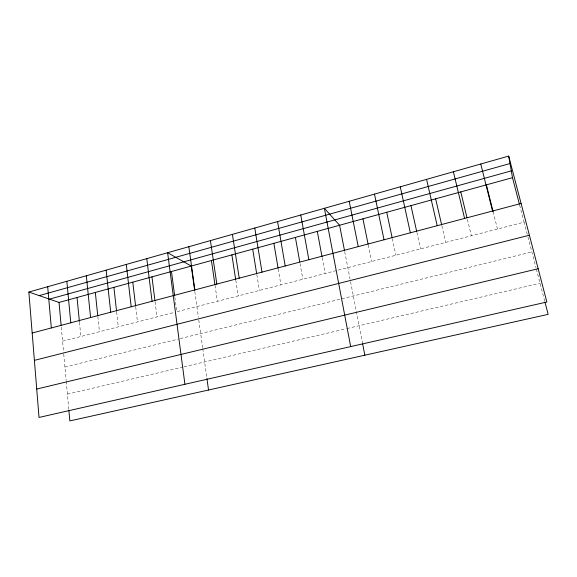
<?xml version="1.0" encoding="UTF-8"?>
<svg xmlns="http://www.w3.org/2000/svg" width="577" height="577" viewBox="0 0 577 577"><rect width="100%" height="100%" fill="white"/><g stroke="black" fill="none" stroke-linecap="round" stroke-linejoin="round"><path stroke-width="0.43" stroke-dasharray="2.88 2.16" d="M62.576 341.223L174.189 312.431M527.277 234.356L524.096 222.167L176.771 311.76L174.694 296.008M64.934 367.044L178.574 339.031M180.32 338.598L531.864 251.933M67.408 394.141L183.197 366.979M184.034 366.777L346.2 328.739M347.058 328.537L540.036 283.271M519.632 205.051L524.096 222.167M527.962 236.967L535.932 267.512M536.365 269.17L544.753 301.331M493.119 211.709L497.468 229.04M467.406 219.433L471.337 235.777M441.881 225.831L445.704 242.39M416.904 232.437L420.546 248.882M392.324 238.582L395.858 255.25M368.256 244.951L371.624 261.496M344.729 251.745L350.051 279.08M350.564 281.72L362.479 342.99M322.197 257.703L325.132 273.491M300.047 263.552L302.838 279.246M278.222 268.976L280.927 284.894M256.823 274.638L259.383 290.455M235.784 280.198L238.207 295.914M215.048 285.334L217.392 301.288M194.824 291.594L198.43 317.494M198.784 320.011L202.642 347.7M202.765 348.587L206.818 377.683M155.076 301.764L156.966 316.874M135.703 306.885L137.477 321.901M116.641 311.926L118.299 326.849M97.845 316.549L99.424 331.717M79.467 322.319L80.852 336.506M61.285 327.123L63.593 352.367M63.751 354.076L66.167 380.531M66.247 381.383L68.793 409.259"/><path stroke-width="0.87" d="M28.85 292.049L508.69 156.086L546.859 302.009L39.027 417.445L28.85 292.049L59.027 302.442L512.491 177.673L508.69 156.086M39.2 295.612L510.003 163.543M49.456 299.146L511.294 170.879M32.175 333.023L521.081 203.472M34.396 360.351L529.39 235.228M36.726 389.049L538.153 268.723M512.491 177.673L519.408 204.2M544.976 302.204L548.15 314.357L69.86 420.914L68.872 410.16M486.389 184.856L493.119 211.709M480.764 163.998L492.549 211.031M460.778 191.903L466.988 217.709M453.392 171.751L464.593 218.438M435.635 198.82L441.679 224.958M426.569 179.353L437.2 225.701M410.961 205.607L416.717 231.572M400.265 186.804L410.355 232.812M386.734 212.271L392.136 237.71M374.48 194.11L384.044 239.787M362.94 218.82L368.083 244.078M349.193 201.279L358.245 246.617M344.563 250.858L339.579 225.246L324.382 208.304L350.686 346.597M362.644 343.863L364.852 355.194M317.3 231.377L322.031 256.823M300.754 215.005L308.854 259.708M295.395 237.407L299.737 261.814M277.559 221.575L285.211 265.975M273.866 243.328L278.071 268.096M254.774 228.03L262.001 272.12M252.697 249.156L256.686 273.758M232.401 234.37L239.217 278.164M231.882 254.883L235.654 279.326M210.425 240.602L216.837 284.093M211.406 260.515L214.918 284.447M188.83 246.718L194.853 289.914M194.701 290.714L191.268 266.055L167.618 252.726L184.921 384.282M206.941 378.562L208.535 390.023M171.456 271.507L174.694 296.008M151.967 276.873L154.968 300.869M146.767 258.633L152.047 301.259M132.782 282.153L135.595 305.998M126.276 264.446L131.203 306.784M113.907 287.346L116.54 311.046M106.132 270.151L110.719 312.215M95.328 292.46L97.751 315.655M86.319 275.763L90.582 317.552M77.037 297.487L79.381 321.432M66.845 281.28L70.783 322.795M59.027 302.442L61.126 325.356M47.689 286.711L51.317 327.952"/></g></svg>
